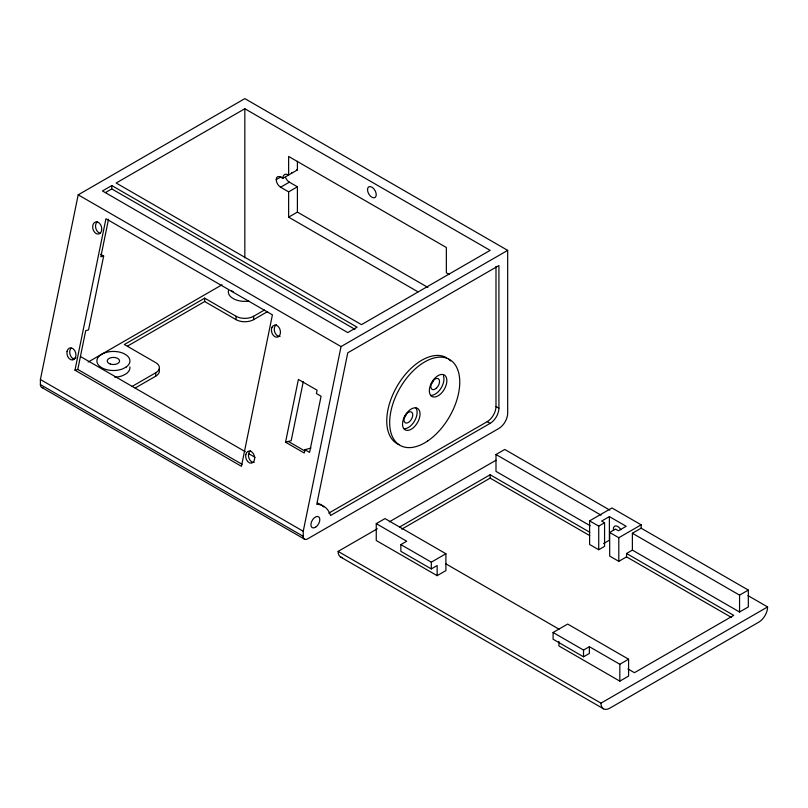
<?xml version="1.0" encoding="UTF-8"?>
<svg xmlns="http://www.w3.org/2000/svg" width="808" height="808" viewBox="0 0 808 808"><rect width="100%" height="100%" fill="white"/><g stroke="black" fill="none" stroke-linecap="round" stroke-linejoin="round"><path stroke-width="1.21" d="M43.107 387.689A6.191 3.575 -60 0 1 40.4 384.578L40.4 379.518L78.194 194.829L244.834 98.616L507.676 250.369L507.676 413.241A12.393 7.151 -60 0 1 498.92 428.412L307.626 538.855A6.191 3.575 -60 0 1 304.151 538.885L303.828 538.512A6.191 3.575 -60 0 1 303.242 536.33L303.242 531.27L341.037 346.582L507.676 250.369M74.962 370.195L105.949 218.746L272.417 314.857L241.43 466.307L74.962 370.195L77.78 369.438L242.077 464.297M77.78 369.438L85.719 330.654L88.537 329.896L103.656 256.025L100.737 254.338M108.525 219.21L100.838 256.782L103.656 256.025M285.547 442.208L298.394 379.417L317.089 390.203L316.403 393.536L321.079 396.233L309.595 452.379L304.919 449.682L304.242 453.005L285.547 442.208L291.183 440.703L303.283 381.598M404.354 417.574L405.323 416.302A6.191 3.575 -60 0 0 406.626 413.413M111.777 185.557L102.434 190.951L347.753 332.583L357.096 327.19L111.777 185.557L111.777 188.921L354.924 329.3M244.834 108.737L116.16 183.022L361.479 324.654L490.153 250.369L244.834 108.737L244.834 257.823M105.545 192.526L111.777 188.921M427.917 287.436L297.405 212.09L297.405 186.799L288.638 191.86L280.608 187.214A6.191 3.575 60 0 1 276.225 179.629L281.093 176.821M276.225 179.629A6.191 3.575 60 0 1 280.608 177.103L282.8 178.366L297.405 169.933L297.405 161.277M280.608 187.214L289.375 182.164L297.405 186.799M288.638 191.86L288.638 217.15L297.405 212.09M88.163 362.055L221.988 284.8M264.418 310.04L253.591 316.281A12.393 7.151 0 0 1 236.067 316.281L204.677 298.162L124.361 344.531L155.762 362.651A12.393 7.151 0 0 1 155.762 372.771L155.762 376.144L135.189 388.022M127.624 346.026L204.677 301.536L236.067 319.655A12.393 7.151 0 0 0 253.591 319.655L267.67 311.534M131.946 386.517L155.762 372.771M328.745 513.171L487.234 421.665A12.393 7.151 -60 0 0 495.991 406.495L495.991 266.377M490.153 423.352L330.573 515.494L330.27 514.504A40.642 23.462 -60 0 0 317.786 504.364L316.746 504.354L347.763 352.813L498.92 265.539L498.92 408.181A12.393 7.151 -60 0 1 490.153 423.352L487.234 421.665M376.255 523.645L385.012 518.585L445.905 553.743L445.905 570.6L437.148 575.66L376.255 540.512L376.255 523.645L406.697 541.219L400.859 544.592L400.859 551.339L431.31 568.913L437.148 565.55L437.148 575.66M590.183 525.755L495.991 471.377L495.991 454.51L504.758 449.46L609.777 510.09M342.491 557.631A12.393 7.151 -60 0 1 338.118 551.399L377.326 528.765M389.305 521.847L496.041 460.217M399.586 527.038L490.153 474.75L589.759 532.25M401.768 529.149L490.153 478.124L589.759 535.623M400.859 544.592L431.31 562.176L445.905 553.743M626.543 556.864L618.797 561.328L609.676 556.066L609.676 532.452L615.514 529.078L618.433 530.765L626.18 526.301L609.384 516.605L601.647 521.069L604.566 522.756L604.566 546.37L598.728 549.743L589.598 544.471L589.598 520.867L611.939 507.959L641.148 524.826L641.148 528.2L748.329 590.082L748.329 606.939L739.562 611.999L632.381 550.117L626.543 553.49L626.543 556.864L731.553 617.494M589.598 520.867L598.728 526.129L604.566 522.756M603.576 543.562L609.384 540.209L609.384 516.605M609.676 532.452L618.797 537.724L641.148 524.826M632.381 550.117L632.381 533.26L641.148 528.2M553.086 632.482L583.538 650.066L589.375 646.693L589.375 653.44L583.538 656.803L553.086 639.229L553.086 632.482L567.691 624.059L628.584 659.207L628.584 676.074L619.827 681.134L558.934 645.976L558.934 641.481M589.375 646.693L619.827 664.267L628.584 659.207M632.381 533.26L739.562 595.132L748.329 590.082M338.118 551.399L600.96 703.152L767.6 606.939L747.966 595.607M72.488 358.813L75.982 357.873M304.919 449.682L310.959 448.056M449.197 274.437L446.349 272.791L446.349 247.501L288.638 156.449L288.638 174.993A8.262 4.767 60 0 0 282.8 178.366M288.638 217.15L418.069 291.87M495.991 406.495L498.92 408.181M78.194 194.829L341.037 346.582M495.991 454.51L601.011 515.14M626.543 553.49L733.725 615.373L634.421 672.7L627.877 668.913M288.365 441.461L304.98 451.046M445.471 563.61L559.065 629.19M80.638 356.631L245.268 451.682M248.541 453.571L255.086 457.348M40.4 379.518L303.242 531.27M340.683 557.076L603.525 708.818M40.4 384.578L303.242 536.33M41.683 387.406L304.525 539.158M231.553 290.759L233.249 291.779M739.562 595.132L739.562 611.999M619.827 664.267L619.827 681.134M618.797 537.724L618.797 561.328M598.728 526.129L598.728 549.743M583.538 650.066L583.538 656.803M490.153 474.75L490.153 478.124M431.31 562.176L431.31 568.913M253.591 316.281L253.591 319.655M236.067 316.281L236.067 319.655M204.677 298.162L204.677 301.536M254.197 462.408A6.191 4.383 75 0 1 248.824 457.712A6.191 4.383 75 0 1 250.692 450.642M74.296 359.166A6.191 4.383 75 0 1 70.094 354.52A6.191 4.383 75 0 1 71.033 348.197M100.394 233.26A6.191 4.383 75 0 1 99.222 232.906L98.091 232.159A6.191 4.383 75 0 1 97.455 221.665M280.053 336.441A6.191 4.383 75 0 1 274.366 327.967L274.781 326.604A6.191 4.383 75 0 1 276.397 324.725M433.139 381.002A6.191 3.575 -60 0 1 430.472 384.891M248.824 301.091A16.524 9.534 0 0 1 234.542 299.303L231.553 297.506A16.524 9.534 0 0 1 228.492 290.425M129.876 366.913A16.524 9.534 0 0 1 126.038 373.862L122.846 375.538A16.524 9.534 0 0 1 114.807 377.215M289.375 182.164A6.191 3.575 60 0 1 285.577 177.437M291.557 173.306A8.262 4.767 60 0 1 291.607 172.458M296.637 169.549A8.262 4.767 60 0 1 297.405 169.933M767.6 606.939A12.393 7.151 -60 0 1 758.843 622.12L609.717 708.212A12.393 7.151 -60 0 1 600.96 703.152M613.545 530.432A6.191 3.575 60 0 1 615.585 525.927A6.191 3.575 60 0 1 620.877 529.785M415.948 407.969A12.393 7.151 -60 0 1 414.555 420.988A12.393 7.151 -60 0 1 403.98 428.695M443.41 375.791A12.393 7.151 -60 0 1 441.128 388.042A12.393 7.151 -60 0 1 431.512 395.344M317.625 503.212A40.642 23.462 -60 0 1 323.776 506.98M448.703 359.217A49.561 28.613 -60 0 1 450.551 360.954M399.213 444.663A49.561 28.613 -60 0 1 396.011 388.163A49.561 28.613 -60 0 1 446.632 357.793M158.964 369.236A12.393 7.151 0 0 1 155.762 376.144M101.667 230.068L101.303 231.482A6.191 4.383 75 0 1 96.404 233.663L95.273 232.916A6.191 4.383 75 0 1 92.971 224.877A6.191 4.383 75 0 1 98.414 222.453A6.191 4.383 75 0 1 101.667 230.068M271.963 327.361L271.549 328.725A6.191 4.383 75 0 0 276.851 337.229A6.191 4.383 75 0 0 279.578 328.422A6.191 4.383 75 0 0 271.963 327.361M406.525 413.878L405.555 415.14A6.191 3.575 -60 0 0 404.384 421.826L404.99 422.584A6.191 3.575 -60 0 0 410.191 420.938L411.161 419.675A6.191 3.575 -60 0 0 412.332 412.989L411.726 412.231A6.191 3.575 -60 0 0 406.525 413.878M126.038 367.125L122.846 368.801A16.524 9.534 0 0 1 100.727 367.074A16.524 9.534 0 0 1 101.768 354.207A16.524 9.534 0 0 1 124.068 353.682L126.967 355.52A16.524 9.534 0 0 1 126.038 367.125M430.947 395.688L429.876 393.961A12.393 7.151 -60 0 1 438.835 375.215A12.393 7.151 -60 0 1 445.703 386.355A12.393 7.151 -60 0 1 430.947 395.688M67.054 351.379A6.191 4.383 75 0 0 72.649 359.974A6.191 4.383 75 0 0 74.609 350.379A6.191 4.383 75 0 0 67.054 351.379M245.794 454.571A6.191 4.383 75 0 0 251.379 463.166A6.191 4.383 75 0 0 253.338 453.571A6.191 4.383 75 0 0 245.794 454.571M436.32 388.264A6.191 3.575 -60 0 0 438.279 378.669A6.191 3.575 -60 0 0 430.947 385.174A6.191 3.575 -60 0 0 436.32 388.264M110.312 364.065A6.191 3.575 0 0 0 119.604 360.964A6.191 3.575 0 0 0 110.312 357.873A6.191 3.575 0 0 0 110.312 364.065M367.499 189.668A6.191 3.575 60 0 0 374.064 197.839A6.191 3.575 60 0 0 374.064 189.082A6.191 3.575 60 0 0 367.499 189.668M315.605 527.19A6.323 3.646 -60 0 0 319.12 517.201A6.323 3.646 -60 0 0 311.393 522.13A6.323 3.646 -60 0 0 315.605 527.19M413.544 427.553A12.393 7.151 -60 0 0 417.473 408.363A12.393 7.151 -60 0 0 402.818 421.362A12.393 7.151 -60 0 0 413.544 427.553M427.695 440.976A49.561 28.613 -60 0 0 453.47 362.641A49.561 28.613 -60 0 0 392.991 403.505A49.561 28.613 -60 0 0 427.695 440.976"/></g></svg>
